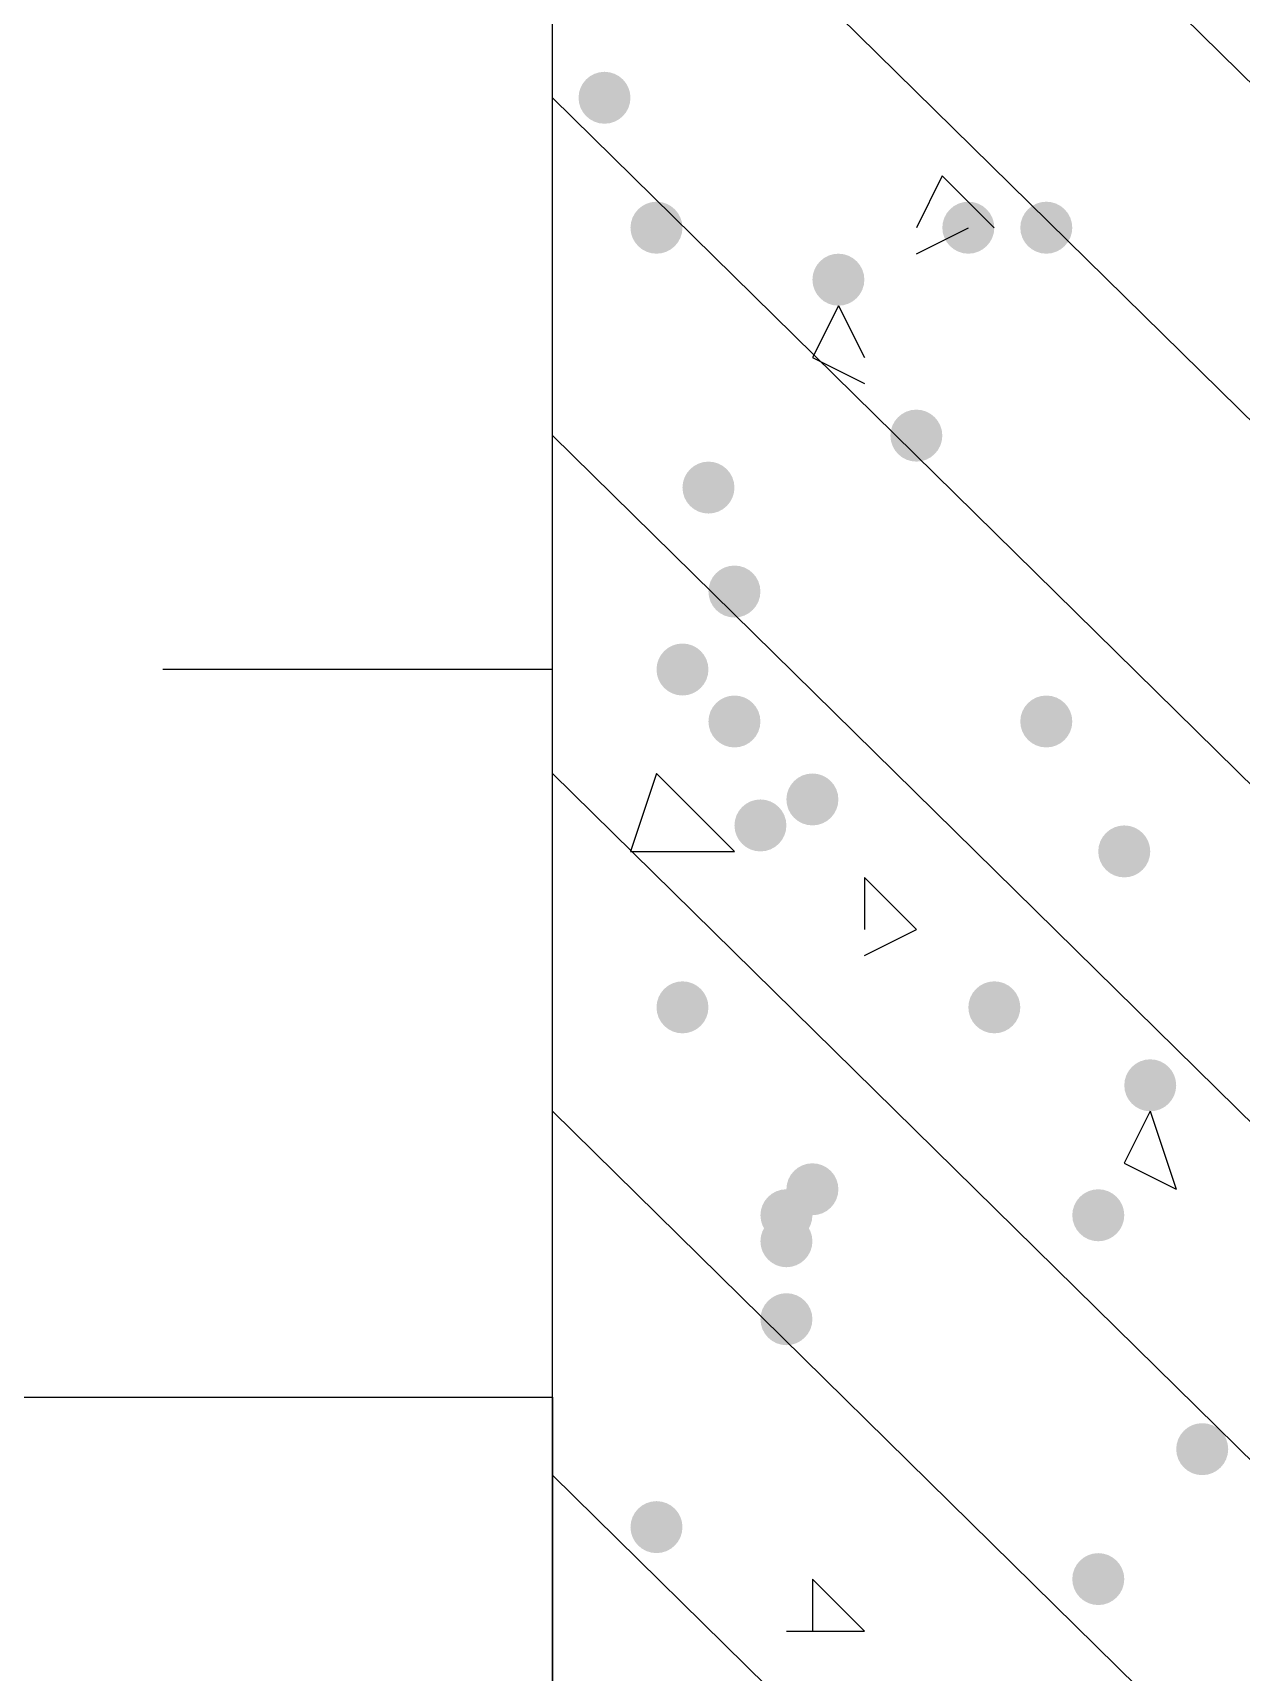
# Model space of a CAD drawing. Header units: inches. Extents: x 11 to 286, y 6 to 196.
# Drawn here: x 183.995 to 185.963, y 75.935 to 78.606 of the extents above; entities that cross this region are included whole.
import ezdxf

# ---------------------------------------------------------------- set-up
doc = ezdxf.new("R2010")
doc.units = ezdxf.units.IN
doc.header["$MEASUREMENT"] = 0
doc.layers.add('PDF_几何图形', color=7, linetype='Continuous')
doc.layers.add('PDF_实体填充', color=7, linetype='Continuous', true_color=0xffffff)

msp = doc.modelspace()

# ---------------------------------------------------------------- hatches: boundary and pattern name
at = {"layer": 'PDF_实体填充', "transparency": 33554559}
h = msp.add_hatch(color=7, dxfattribs=at)
edge = h.paths.add_edge_path(flags=0)
edge.add_spline(control_points=[(184.9684, 78.5001), (184.9684, 78.4768), (184.9494, 78.4578), (184.9261, 78.4578)], knot_values=[0, 0, 0, 0, 1, 1, 1, 1], degree=3, periodic=0)
edge.add_spline(control_points=[(184.9261, 78.4578), (184.9028, 78.4578), (184.8838, 78.4768), (184.8838, 78.5001)], knot_values=[0, 0, 0, 0, 1, 1, 1, 1], degree=3, periodic=0)
edge.add_line((184.8838, 78.5001), (184.8838, 78.5001))
edge.add_spline(control_points=[(184.8838, 78.5001), (184.8838, 78.5234), (184.9028, 78.5424), (184.9261, 78.5424)], knot_values=[0, 0, 0, 0, 1, 1, 1, 1], degree=3, periodic=0)
edge.add_spline(control_points=[(184.9261, 78.5424), (184.9494, 78.5424), (184.9684, 78.5234), (184.9684, 78.5001)], knot_values=[0, 0, 0, 0, 1, 1, 1, 1], degree=3, periodic=0)
edge.add_line((184.9684, 78.5001), (184.9684, 78.5001))
edge.add_line((184.9684, 78.5001), (184.9684, 78.5001))
h = msp.add_hatch(color=7, dxfattribs=at)
edge = h.paths.add_edge_path(flags=0)
edge.add_spline(control_points=[(185.0531, 78.2884), (185.0531, 78.2652), (185.0341, 78.2461), (185.0108, 78.2461)], knot_values=[0, 0, 0, 0, 1, 1, 1, 1], degree=3, periodic=0)
edge.add_spline(control_points=[(185.0108, 78.2461), (184.9875, 78.2461), (184.9684, 78.2652), (184.9684, 78.2884)], knot_values=[0, 0, 0, 0, 1, 1, 1, 1], degree=3, periodic=0)
edge.add_line((184.9684, 78.2884), (184.9684, 78.2884))
edge.add_spline(control_points=[(184.9684, 78.2884), (184.9684, 78.3117), (184.9875, 78.3308), (185.0108, 78.3308)], knot_values=[0, 0, 0, 0, 1, 1, 1, 1], degree=3, periodic=0)
edge.add_spline(control_points=[(185.0108, 78.3308), (185.0341, 78.3308), (185.0531, 78.3117), (185.0531, 78.2884)], knot_values=[0, 0, 0, 0, 1, 1, 1, 1], degree=3, periodic=0)
edge.add_line((185.0531, 78.2884), (185.0531, 78.2884))
edge.add_line((185.0531, 78.2884), (185.0531, 78.2884))
h = msp.add_hatch(color=7, dxfattribs=at)
edge = h.paths.add_edge_path(flags=0)
edge.add_spline(control_points=[(185.5611, 78.2884), (185.5611, 78.2652), (185.5421, 78.2461), (185.5188, 78.2461)], knot_values=[0, 0, 0, 0, 1, 1, 1, 1], degree=3, periodic=0)
edge.add_spline(control_points=[(185.5188, 78.2461), (185.4955, 78.2461), (185.4764, 78.2652), (185.4764, 78.2884)], knot_values=[0, 0, 0, 0, 1, 1, 1, 1], degree=3, periodic=0)
edge.add_line((185.4764, 78.2884), (185.4764, 78.2884))
edge.add_spline(control_points=[(185.4764, 78.2884), (185.4764, 78.3117), (185.4955, 78.3308), (185.5188, 78.3308)], knot_values=[0, 0, 0, 0, 1, 1, 1, 1], degree=3, periodic=0)
edge.add_spline(control_points=[(185.5188, 78.3308), (185.5421, 78.3308), (185.5611, 78.3117), (185.5611, 78.2884)], knot_values=[0, 0, 0, 0, 1, 1, 1, 1], degree=3, periodic=0)
edge.add_line((185.5611, 78.2884), (185.5611, 78.2884))
edge.add_line((185.5611, 78.2884), (185.5611, 78.2884))
h = msp.add_hatch(color=7, dxfattribs=at)
edge = h.paths.add_edge_path(flags=0)
edge.add_spline(control_points=[(185.6881, 78.2884), (185.6881, 78.2652), (185.6691, 78.2461), (185.6458, 78.2461)], knot_values=[0, 0, 0, 0, 1, 1, 1, 1], degree=3, periodic=0)
edge.add_spline(control_points=[(185.6458, 78.2461), (185.6225, 78.2461), (185.6034, 78.2652), (185.6034, 78.2884)], knot_values=[0, 0, 0, 0, 1, 1, 1, 1], degree=3, periodic=0)
edge.add_line((185.6034, 78.2884), (185.6034, 78.2884))
edge.add_spline(control_points=[(185.6034, 78.2884), (185.6034, 78.3117), (185.6225, 78.3308), (185.6458, 78.3308)], knot_values=[0, 0, 0, 0, 1, 1, 1, 1], degree=3, periodic=0)
edge.add_spline(control_points=[(185.6458, 78.3308), (185.6691, 78.3308), (185.6881, 78.3117), (185.6881, 78.2884)], knot_values=[0, 0, 0, 0, 1, 1, 1, 1], degree=3, periodic=0)
edge.add_line((185.6881, 78.2884), (185.6881, 78.2884))
edge.add_line((185.6881, 78.2884), (185.6881, 78.2884))
h = msp.add_hatch(color=7, dxfattribs=at)
edge = h.paths.add_edge_path(flags=0)
edge.add_spline(control_points=[(185.3494, 78.2038), (185.3494, 78.1805), (185.3304, 78.1614), (185.3071, 78.1614)], knot_values=[0, 0, 0, 0, 1, 1, 1, 1], degree=3, periodic=0)
edge.add_spline(control_points=[(185.3071, 78.1614), (185.2838, 78.1614), (185.2648, 78.1805), (185.2648, 78.2038)], knot_values=[0, 0, 0, 0, 1, 1, 1, 1], degree=3, periodic=0)
edge.add_line((185.2648, 78.2038), (185.2648, 78.2038))
edge.add_spline(control_points=[(185.2648, 78.2038), (185.2648, 78.2271), (185.2838, 78.2461), (185.3071, 78.2461)], knot_values=[0, 0, 0, 0, 1, 1, 1, 1], degree=3, periodic=0)
edge.add_spline(control_points=[(185.3071, 78.2461), (185.3304, 78.2461), (185.3494, 78.2271), (185.3494, 78.2038)], knot_values=[0, 0, 0, 0, 1, 1, 1, 1], degree=3, periodic=0)
edge.add_line((185.3494, 78.2038), (185.3494, 78.2038))
edge.add_line((185.3494, 78.2038), (185.3494, 78.2038))
h = msp.add_hatch(color=7, dxfattribs=at)
edge = h.paths.add_edge_path(flags=0)
edge.add_spline(control_points=[(185.4764, 77.9498), (185.4764, 77.9265), (185.4574, 77.9074), (185.4341, 77.9074)], knot_values=[0, 0, 0, 0, 1, 1, 1, 1], degree=3, periodic=0)
edge.add_spline(control_points=[(185.4341, 77.9074), (185.4108, 77.9074), (185.3918, 77.9265), (185.3918, 77.9498)], knot_values=[0, 0, 0, 0, 1, 1, 1, 1], degree=3, periodic=0)
edge.add_line((185.3918, 77.9498), (185.3918, 77.9498))
edge.add_spline(control_points=[(185.3918, 77.9498), (185.3918, 77.9731), (185.4108, 77.9921), (185.4341, 77.9921)], knot_values=[0, 0, 0, 0, 1, 1, 1, 1], degree=3, periodic=0)
edge.add_spline(control_points=[(185.4341, 77.9921), (185.4574, 77.9921), (185.4764, 77.9731), (185.4764, 77.9498)], knot_values=[0, 0, 0, 0, 1, 1, 1, 1], degree=3, periodic=0)
edge.add_line((185.4764, 77.9498), (185.4764, 77.9498))
edge.add_line((185.4764, 77.9498), (185.4764, 77.9498))
h = msp.add_hatch(color=7, dxfattribs=at)
edge = h.paths.add_edge_path(flags=0)
edge.add_spline(control_points=[(185.1378, 77.8651), (185.1378, 77.8418), (185.1187, 77.8228), (185.0954, 77.8228)], knot_values=[0, 0, 0, 0, 1, 1, 1, 1], degree=3, periodic=0)
edge.add_spline(control_points=[(185.0954, 77.8228), (185.0722, 77.8228), (185.0531, 77.8418), (185.0531, 77.8651)], knot_values=[0, 0, 0, 0, 1, 1, 1, 1], degree=3, periodic=0)
edge.add_line((185.0531, 77.8651), (185.0531, 77.8651))
edge.add_spline(control_points=[(185.0531, 77.8651), (185.0531, 77.8884), (185.0722, 77.9074), (185.0954, 77.9074)], knot_values=[0, 0, 0, 0, 1, 1, 1, 1], degree=3, periodic=0)
edge.add_spline(control_points=[(185.0954, 77.9074), (185.1187, 77.9074), (185.1378, 77.8884), (185.1378, 77.8651)], knot_values=[0, 0, 0, 0, 1, 1, 1, 1], degree=3, periodic=0)
edge.add_line((185.1378, 77.8651), (185.1378, 77.8651))
edge.add_line((185.1378, 77.8651), (185.1378, 77.8651))
h = msp.add_hatch(color=7, dxfattribs=at)
edge = h.paths.add_edge_path(flags=0)
edge.add_spline(control_points=[(185.1801, 77.6958), (185.1801, 77.6725), (185.1611, 77.6534), (185.1378, 77.6534)], knot_values=[0, 0, 0, 0, 1, 1, 1, 1], degree=3, periodic=0)
edge.add_spline(control_points=[(185.1378, 77.6534), (185.1145, 77.6534), (185.0954, 77.6725), (185.0954, 77.6958)], knot_values=[0, 0, 0, 0, 1, 1, 1, 1], degree=3, periodic=0)
edge.add_line((185.0954, 77.6958), (185.0954, 77.6958))
edge.add_spline(control_points=[(185.0954, 77.6958), (185.0954, 77.7191), (185.1145, 77.7381), (185.1378, 77.7381)], knot_values=[0, 0, 0, 0, 1, 1, 1, 1], degree=3, periodic=0)
edge.add_spline(control_points=[(185.1378, 77.7381), (185.1611, 77.7381), (185.1801, 77.7191), (185.1801, 77.6958)], knot_values=[0, 0, 0, 0, 1, 1, 1, 1], degree=3, periodic=0)
edge.add_line((185.1801, 77.6958), (185.1801, 77.6958))
edge.add_line((185.1801, 77.6958), (185.1801, 77.6958))
h = msp.add_hatch(color=7, dxfattribs=at)
edge = h.paths.add_edge_path(flags=0)
edge.add_spline(control_points=[(185.0954, 77.5688), (185.0954, 77.5455), (185.0764, 77.5264), (185.0531, 77.5264)], knot_values=[0, 0, 0, 0, 1, 1, 1, 1], degree=3, periodic=0)
edge.add_spline(control_points=[(185.0531, 77.5264), (185.0298, 77.5264), (185.0108, 77.5455), (185.0108, 77.5688)], knot_values=[0, 0, 0, 0, 1, 1, 1, 1], degree=3, periodic=0)
edge.add_line((185.0108, 77.5688), (185.0108, 77.5688))
edge.add_spline(control_points=[(185.0108, 77.5688), (185.0108, 77.5921), (185.0298, 77.6111), (185.0531, 77.6111)], knot_values=[0, 0, 0, 0, 1, 1, 1, 1], degree=3, periodic=0)
edge.add_spline(control_points=[(185.0531, 77.6111), (185.0764, 77.6111), (185.0954, 77.5921), (185.0954, 77.5688)], knot_values=[0, 0, 0, 0, 1, 1, 1, 1], degree=3, periodic=0)
edge.add_line((185.0954, 77.5688), (185.0954, 77.5688))
edge.add_line((185.0954, 77.5688), (185.0954, 77.5688))
h = msp.add_hatch(color=7, dxfattribs=at)
edge = h.paths.add_edge_path(flags=0)
edge.add_spline(control_points=[(185.1801, 77.4841), (185.1801, 77.4608), (185.1611, 77.4418), (185.1378, 77.4418)], knot_values=[0, 0, 0, 0, 1, 1, 1, 1], degree=3, periodic=0)
edge.add_spline(control_points=[(185.1378, 77.4418), (185.1145, 77.4418), (185.0954, 77.4608), (185.0954, 77.4841)], knot_values=[0, 0, 0, 0, 1, 1, 1, 1], degree=3, periodic=0)
edge.add_line((185.0954, 77.4841), (185.0954, 77.4841))
edge.add_spline(control_points=[(185.0954, 77.4841), (185.0954, 77.5074), (185.1145, 77.5264), (185.1378, 77.5264)], knot_values=[0, 0, 0, 0, 1, 1, 1, 1], degree=3, periodic=0)
edge.add_spline(control_points=[(185.1378, 77.5264), (185.1611, 77.5264), (185.1801, 77.5074), (185.1801, 77.4841)], knot_values=[0, 0, 0, 0, 1, 1, 1, 1], degree=3, periodic=0)
edge.add_line((185.1801, 77.4841), (185.1801, 77.4841))
edge.add_line((185.1801, 77.4841), (185.1801, 77.4841))
h = msp.add_hatch(color=7, dxfattribs=at)
edge = h.paths.add_edge_path(flags=0)
edge.add_spline(control_points=[(185.6881, 77.4841), (185.6881, 77.4608), (185.6691, 77.4418), (185.6458, 77.4418)], knot_values=[0, 0, 0, 0, 1, 1, 1, 1], degree=3, periodic=0)
edge.add_spline(control_points=[(185.6458, 77.4418), (185.6225, 77.4418), (185.6034, 77.4608), (185.6034, 77.4841)], knot_values=[0, 0, 0, 0, 1, 1, 1, 1], degree=3, periodic=0)
edge.add_line((185.6034, 77.4841), (185.6034, 77.4841))
edge.add_spline(control_points=[(185.6034, 77.4841), (185.6034, 77.5074), (185.6225, 77.5264), (185.6458, 77.5264)], knot_values=[0, 0, 0, 0, 1, 1, 1, 1], degree=3, periodic=0)
edge.add_spline(control_points=[(185.6458, 77.5264), (185.6691, 77.5264), (185.6881, 77.5074), (185.6881, 77.4841)], knot_values=[0, 0, 0, 0, 1, 1, 1, 1], degree=3, periodic=0)
edge.add_line((185.6881, 77.4841), (185.6881, 77.4841))
edge.add_line((185.6881, 77.4841), (185.6881, 77.4841))
h = msp.add_hatch(color=7, dxfattribs=at)
edge = h.paths.add_edge_path(flags=0)
edge.add_spline(control_points=[(185.3071, 77.3571), (185.3071, 77.3338), (185.2881, 77.3148), (185.2648, 77.3148)], knot_values=[0, 0, 0, 0, 1, 1, 1, 1], degree=3, periodic=0)
edge.add_spline(control_points=[(185.2648, 77.3148), (185.2415, 77.3148), (185.2224, 77.3338), (185.2224, 77.3571)], knot_values=[0, 0, 0, 0, 1, 1, 1, 1], degree=3, periodic=0)
edge.add_line((185.2224, 77.3571), (185.2224, 77.3571))
edge.add_spline(control_points=[(185.2224, 77.3571), (185.2224, 77.3804), (185.2415, 77.3994), (185.2648, 77.3994)], knot_values=[0, 0, 0, 0, 1, 1, 1, 1], degree=3, periodic=0)
edge.add_spline(control_points=[(185.2648, 77.3994), (185.2881, 77.3994), (185.3071, 77.3804), (185.3071, 77.3571)], knot_values=[0, 0, 0, 0, 1, 1, 1, 1], degree=3, periodic=0)
edge.add_line((185.3071, 77.3571), (185.3071, 77.3571))
edge.add_line((185.3071, 77.3571), (185.3071, 77.3571))
h = msp.add_hatch(color=7, dxfattribs=at)
edge = h.paths.add_edge_path(flags=0)
edge.add_spline(control_points=[(185.2224, 77.3148), (185.2224, 77.2915), (185.2034, 77.2724), (185.1801, 77.2724)], knot_values=[0, 0, 0, 0, 1, 1, 1, 1], degree=3, periodic=0)
edge.add_spline(control_points=[(185.1801, 77.2724), (185.1568, 77.2724), (185.1378, 77.2915), (185.1378, 77.3148)], knot_values=[0, 0, 0, 0, 1, 1, 1, 1], degree=3, periodic=0)
edge.add_line((185.1378, 77.3148), (185.1378, 77.3148))
edge.add_spline(control_points=[(185.1378, 77.3148), (185.1378, 77.3381), (185.1568, 77.3571), (185.1801, 77.3571)], knot_values=[0, 0, 0, 0, 1, 1, 1, 1], degree=3, periodic=0)
edge.add_spline(control_points=[(185.1801, 77.3571), (185.2034, 77.3571), (185.2224, 77.3381), (185.2224, 77.3148)], knot_values=[0, 0, 0, 0, 1, 1, 1, 1], degree=3, periodic=0)
edge.add_line((185.2224, 77.3148), (185.2224, 77.3148))
edge.add_line((185.2224, 77.3148), (185.2224, 77.3148))
h = msp.add_hatch(color=7, dxfattribs=at)
edge = h.paths.add_edge_path(flags=0)
edge.add_spline(control_points=[(185.8151, 77.2724), (185.8151, 77.2492), (185.7961, 77.2301), (185.7728, 77.2301)], knot_values=[0, 0, 0, 0, 1, 1, 1, 1], degree=3, periodic=0)
edge.add_spline(control_points=[(185.7728, 77.2301), (185.7495, 77.2301), (185.7304, 77.2492), (185.7304, 77.2724)], knot_values=[0, 0, 0, 0, 1, 1, 1, 1], degree=3, periodic=0)
edge.add_line((185.7304, 77.2724), (185.7304, 77.2724))
edge.add_spline(control_points=[(185.7304, 77.2724), (185.7304, 77.2957), (185.7495, 77.3148), (185.7728, 77.3148)], knot_values=[0, 0, 0, 0, 1, 1, 1, 1], degree=3, periodic=0)
edge.add_spline(control_points=[(185.7728, 77.3148), (185.7961, 77.3148), (185.8151, 77.2957), (185.8151, 77.2724)], knot_values=[0, 0, 0, 0, 1, 1, 1, 1], degree=3, periodic=0)
edge.add_line((185.8151, 77.2724), (185.8151, 77.2724))
edge.add_line((185.8151, 77.2724), (185.8151, 77.2724))
h = msp.add_hatch(color=7, dxfattribs=at)
edge = h.paths.add_edge_path(flags=0)
edge.add_spline(control_points=[(185.0954, 77.0184), (185.0954, 76.9952), (185.0764, 76.9761), (185.0531, 76.9761)], knot_values=[0, 0, 0, 0, 1, 1, 1, 1], degree=3, periodic=0)
edge.add_spline(control_points=[(185.0531, 76.9761), (185.0298, 76.9761), (185.0108, 76.9952), (185.0108, 77.0184)], knot_values=[0, 0, 0, 0, 1, 1, 1, 1], degree=3, periodic=0)
edge.add_line((185.0108, 77.0184), (185.0108, 77.0184))
edge.add_spline(control_points=[(185.0108, 77.0184), (185.0108, 77.0417), (185.0298, 77.0608), (185.0531, 77.0608)], knot_values=[0, 0, 0, 0, 1, 1, 1, 1], degree=3, periodic=0)
edge.add_spline(control_points=[(185.0531, 77.0608), (185.0764, 77.0608), (185.0954, 77.0417), (185.0954, 77.0184)], knot_values=[0, 0, 0, 0, 1, 1, 1, 1], degree=3, periodic=0)
edge.add_line((185.0954, 77.0184), (185.0954, 77.0184))
edge.add_line((185.0954, 77.0184), (185.0954, 77.0184))
h = msp.add_hatch(color=7, dxfattribs=at)
edge = h.paths.add_edge_path(flags=0)
edge.add_spline(control_points=[(185.6034, 77.0184), (185.6034, 76.9952), (185.5844, 76.9761), (185.5611, 76.9761)], knot_values=[0, 0, 0, 0, 1, 1, 1, 1], degree=3, periodic=0)
edge.add_spline(control_points=[(185.5611, 76.9761), (185.5378, 76.9761), (185.5188, 76.9952), (185.5188, 77.0184)], knot_values=[0, 0, 0, 0, 1, 1, 1, 1], degree=3, periodic=0)
edge.add_line((185.5188, 77.0184), (185.5188, 77.0184))
edge.add_spline(control_points=[(185.5188, 77.0184), (185.5188, 77.0417), (185.5378, 77.0608), (185.5611, 77.0608)], knot_values=[0, 0, 0, 0, 1, 1, 1, 1], degree=3, periodic=0)
edge.add_spline(control_points=[(185.5611, 77.0608), (185.5844, 77.0608), (185.6034, 77.0417), (185.6034, 77.0184)], knot_values=[0, 0, 0, 0, 1, 1, 1, 1], degree=3, periodic=0)
edge.add_line((185.6034, 77.0184), (185.6034, 77.0184))
edge.add_line((185.6034, 77.0184), (185.6034, 77.0184))
h = msp.add_hatch(color=7, dxfattribs=at)
edge = h.paths.add_edge_path(flags=0)
edge.add_spline(control_points=[(185.8574, 76.8914), (185.8574, 76.8682), (185.8384, 76.8491), (185.8151, 76.8491)], knot_values=[0, 0, 0, 0, 1, 1, 1, 1], degree=3, periodic=0)
edge.add_spline(control_points=[(185.8151, 76.8491), (185.7918, 76.8491), (185.7728, 76.8682), (185.7728, 76.8914)], knot_values=[0, 0, 0, 0, 1, 1, 1, 1], degree=3, periodic=0)
edge.add_line((185.7728, 76.8914), (185.7728, 76.8914))
edge.add_spline(control_points=[(185.7728, 76.8914), (185.7728, 76.9147), (185.7918, 76.9338), (185.8151, 76.9338)], knot_values=[0, 0, 0, 0, 1, 1, 1, 1], degree=3, periodic=0)
edge.add_spline(control_points=[(185.8151, 76.9338), (185.8384, 76.9338), (185.8574, 76.9147), (185.8574, 76.8914)], knot_values=[0, 0, 0, 0, 1, 1, 1, 1], degree=3, periodic=0)
edge.add_line((185.8574, 76.8914), (185.8574, 76.8914))
edge.add_line((185.8574, 76.8914), (185.8574, 76.8914))
h = msp.add_hatch(color=7, dxfattribs=at)
edge = h.paths.add_edge_path(flags=0)
edge.add_spline(control_points=[(185.3071, 76.7221), (185.3071, 76.6988), (185.2881, 76.6798), (185.2648, 76.6798)], knot_values=[0, 0, 0, 0, 1, 1, 1, 1], degree=3, periodic=0)
edge.add_spline(control_points=[(185.2648, 76.6798), (185.2415, 76.6798), (185.2224, 76.6988), (185.2224, 76.7221)], knot_values=[0, 0, 0, 0, 1, 1, 1, 1], degree=3, periodic=0)
edge.add_line((185.2224, 76.7221), (185.2224, 76.7221))
edge.add_spline(control_points=[(185.2224, 76.7221), (185.2224, 76.7454), (185.2415, 76.7644), (185.2648, 76.7644)], knot_values=[0, 0, 0, 0, 1, 1, 1, 1], degree=3, periodic=0)
edge.add_spline(control_points=[(185.2648, 76.7644), (185.2881, 76.7644), (185.3071, 76.7454), (185.3071, 76.7221)], knot_values=[0, 0, 0, 0, 1, 1, 1, 1], degree=3, periodic=0)
edge.add_line((185.3071, 76.7221), (185.3071, 76.7221))
edge.add_line((185.3071, 76.7221), (185.3071, 76.7221))
h = msp.add_hatch(color=7, dxfattribs=at)
edge = h.paths.add_edge_path(flags=0)
edge.add_spline(control_points=[(185.2648, 76.6798), (185.2648, 76.6565), (185.2457, 76.6374), (185.2224, 76.6374)], knot_values=[0, 0, 0, 0, 1, 1, 1, 1], degree=3, periodic=0)
edge.add_spline(control_points=[(185.2224, 76.6374), (185.1992, 76.6374), (185.1801, 76.6565), (185.1801, 76.6798)], knot_values=[0, 0, 0, 0, 1, 1, 1, 1], degree=3, periodic=0)
edge.add_line((185.1801, 76.6798), (185.1801, 76.6798))
edge.add_spline(control_points=[(185.1801, 76.6798), (185.1801, 76.7031), (185.1992, 76.7221), (185.2224, 76.7221)], knot_values=[0, 0, 0, 0, 1, 1, 1, 1], degree=3, periodic=0)
edge.add_spline(control_points=[(185.2224, 76.7221), (185.2457, 76.7221), (185.2648, 76.7031), (185.2648, 76.6798)], knot_values=[0, 0, 0, 0, 1, 1, 1, 1], degree=3, periodic=0)
edge.add_line((185.2648, 76.6798), (185.2648, 76.6798))
edge.add_line((185.2648, 76.6798), (185.2648, 76.6798))
h = msp.add_hatch(color=7, dxfattribs=at)
edge = h.paths.add_edge_path(flags=0)
edge.add_spline(control_points=[(185.7728, 76.6798), (185.7728, 76.6565), (185.7537, 76.6374), (185.7304, 76.6374)], knot_values=[0, 0, 0, 0, 1, 1, 1, 1], degree=3, periodic=0)
edge.add_spline(control_points=[(185.7304, 76.6374), (185.7072, 76.6374), (185.6881, 76.6565), (185.6881, 76.6798)], knot_values=[0, 0, 0, 0, 1, 1, 1, 1], degree=3, periodic=0)
edge.add_line((185.6881, 76.6798), (185.6881, 76.6798))
edge.add_spline(control_points=[(185.6881, 76.6798), (185.6881, 76.7031), (185.7072, 76.7221), (185.7304, 76.7221)], knot_values=[0, 0, 0, 0, 1, 1, 1, 1], degree=3, periodic=0)
edge.add_spline(control_points=[(185.7304, 76.7221), (185.7537, 76.7221), (185.7728, 76.7031), (185.7728, 76.6798)], knot_values=[0, 0, 0, 0, 1, 1, 1, 1], degree=3, periodic=0)
edge.add_line((185.7728, 76.6798), (185.7728, 76.6798))
edge.add_line((185.7728, 76.6798), (185.7728, 76.6798))
h = msp.add_hatch(color=7, dxfattribs=at)
edge = h.paths.add_edge_path(flags=0)
edge.add_spline(control_points=[(185.2648, 76.6374), (185.2648, 76.6142), (185.2457, 76.5951), (185.2224, 76.5951)], knot_values=[0, 0, 0, 0, 1, 1, 1, 1], degree=3, periodic=0)
edge.add_spline(control_points=[(185.2224, 76.5951), (185.1992, 76.5951), (185.1801, 76.6142), (185.1801, 76.6374)], knot_values=[0, 0, 0, 0, 1, 1, 1, 1], degree=3, periodic=0)
edge.add_line((185.1801, 76.6374), (185.1801, 76.6374))
edge.add_spline(control_points=[(185.1801, 76.6374), (185.1801, 76.6607), (185.1992, 76.6798), (185.2224, 76.6798)], knot_values=[0, 0, 0, 0, 1, 1, 1, 1], degree=3, periodic=0)
edge.add_spline(control_points=[(185.2224, 76.6798), (185.2457, 76.6798), (185.2648, 76.6607), (185.2648, 76.6374)], knot_values=[0, 0, 0, 0, 1, 1, 1, 1], degree=3, periodic=0)
edge.add_line((185.2648, 76.6374), (185.2648, 76.6374))
edge.add_line((185.2648, 76.6374), (185.2648, 76.6374))
h = msp.add_hatch(color=7, dxfattribs=at)
edge = h.paths.add_edge_path(flags=0)
edge.add_spline(control_points=[(185.2648, 76.5104), (185.2648, 76.4872), (185.2457, 76.4681), (185.2224, 76.4681)], knot_values=[0, 0, 0, 0, 1, 1, 1, 1], degree=3, periodic=0)
edge.add_spline(control_points=[(185.2224, 76.4681), (185.1992, 76.4681), (185.1801, 76.4872), (185.1801, 76.5104)], knot_values=[0, 0, 0, 0, 1, 1, 1, 1], degree=3, periodic=0)
edge.add_line((185.1801, 76.5104), (185.1801, 76.5104))
edge.add_spline(control_points=[(185.1801, 76.5104), (185.1801, 76.5337), (185.1992, 76.5528), (185.2224, 76.5528)], knot_values=[0, 0, 0, 0, 1, 1, 1, 1], degree=3, periodic=0)
edge.add_spline(control_points=[(185.2224, 76.5528), (185.2457, 76.5528), (185.2648, 76.5337), (185.2648, 76.5104)], knot_values=[0, 0, 0, 0, 1, 1, 1, 1], degree=3, periodic=0)
edge.add_line((185.2648, 76.5104), (185.2648, 76.5104))
edge.add_line((185.2648, 76.5104), (185.2648, 76.5104))
h = msp.add_hatch(color=7, dxfattribs=at)
edge = h.paths.add_edge_path(flags=0)
edge.add_spline(control_points=[(185.9421, 76.2988), (185.9421, 76.2755), (185.9231, 76.2564), (185.8998, 76.2564)], knot_values=[0, 0, 0, 0, 1, 1, 1, 1], degree=3, periodic=0)
edge.add_spline(control_points=[(185.8998, 76.2564), (185.8765, 76.2564), (185.8574, 76.2755), (185.8574, 76.2988)], knot_values=[0, 0, 0, 0, 1, 1, 1, 1], degree=3, periodic=0)
edge.add_line((185.8574, 76.2988), (185.8574, 76.2988))
edge.add_spline(control_points=[(185.8574, 76.2988), (185.8574, 76.3221), (185.8765, 76.3411), (185.8998, 76.3411)], knot_values=[0, 0, 0, 0, 1, 1, 1, 1], degree=3, periodic=0)
edge.add_spline(control_points=[(185.8998, 76.3411), (185.9231, 76.3411), (185.9421, 76.3221), (185.9421, 76.2988)], knot_values=[0, 0, 0, 0, 1, 1, 1, 1], degree=3, periodic=0)
edge.add_line((185.9421, 76.2988), (185.9421, 76.2988))
edge.add_line((185.9421, 76.2988), (185.9421, 76.2988))
h = msp.add_hatch(color=7, dxfattribs=at)
edge = h.paths.add_edge_path(flags=0)
edge.add_spline(control_points=[(185.0531, 76.1718), (185.0531, 76.1485), (185.0341, 76.1294), (185.0108, 76.1294)], knot_values=[0, 0, 0, 0, 1, 1, 1, 1], degree=3, periodic=0)
edge.add_spline(control_points=[(185.0108, 76.1294), (184.9875, 76.1294), (184.9684, 76.1485), (184.9684, 76.1718)], knot_values=[0, 0, 0, 0, 1, 1, 1, 1], degree=3, periodic=0)
edge.add_line((184.9684, 76.1718), (184.9684, 76.1718))
edge.add_spline(control_points=[(184.9684, 76.1718), (184.9684, 76.1951), (184.9875, 76.2141), (185.0108, 76.2141)], knot_values=[0, 0, 0, 0, 1, 1, 1, 1], degree=3, periodic=0)
edge.add_spline(control_points=[(185.0108, 76.2141), (185.0341, 76.2141), (185.0531, 76.1951), (185.0531, 76.1718)], knot_values=[0, 0, 0, 0, 1, 1, 1, 1], degree=3, periodic=0)
edge.add_line((185.0531, 76.1718), (185.0531, 76.1718))
edge.add_line((185.0531, 76.1718), (185.0531, 76.1718))
h = msp.add_hatch(color=7, dxfattribs=at)
edge = h.paths.add_edge_path(flags=0)
edge.add_spline(control_points=[(185.7728, 76.0871), (185.7728, 76.0638), (185.7537, 76.0448), (185.7304, 76.0448)], knot_values=[0, 0, 0, 0, 1, 1, 1, 1], degree=3, periodic=0)
edge.add_spline(control_points=[(185.7304, 76.0448), (185.7072, 76.0448), (185.6881, 76.0638), (185.6881, 76.0871)], knot_values=[0, 0, 0, 0, 1, 1, 1, 1], degree=3, periodic=0)
edge.add_line((185.6881, 76.0871), (185.6881, 76.0871))
edge.add_spline(control_points=[(185.6881, 76.0871), (185.6881, 76.1104), (185.7072, 76.1294), (185.7304, 76.1294)], knot_values=[0, 0, 0, 0, 1, 1, 1, 1], degree=3, periodic=0)
edge.add_spline(control_points=[(185.7304, 76.1294), (185.7537, 76.1294), (185.7728, 76.1104), (185.7728, 76.0871)], knot_values=[0, 0, 0, 0, 1, 1, 1, 1], degree=3, periodic=0)
edge.add_line((185.7728, 76.0871), (185.7728, 76.0871))
edge.add_line((185.7728, 76.0871), (185.7728, 76.0871))

# ---------------------------------------------------------------- linework, layer by layer
at = {"layer": 'PDF_几何图形'}
for p, q in [((184.8414, 70.5414), (184.8414, 107.3291)), ((184.8414, 79.6431), (187.4238, 77.1031)), ((184.8414, 79.0928), (187.4238, 76.5528)), ((184.8414, 78.5001), (187.4238, 75.9601)), ((185.4764, 78.3731), (185.4341, 78.2884)), ((185.4764, 78.3731), (185.5611, 78.2884)), ((185.4341, 78.2461), (185.5188, 78.2884)), ((185.3071, 78.1614), (185.2648, 78.0768)), ((185.3071, 78.1614), (185.3494, 78.0768)), ((185.2648, 78.0768), (185.3494, 78.0344)), ((184.8414, 77.9498), (187.4238, 75.4098)), ((184.8414, 77.5688), (184.2064, 77.5688)), ((184.8414, 77.3994), (187.4238, 74.8594)), ((185.0108, 77.3994), (184.9684, 77.2724)), ((185.0108, 77.3994), (185.1378, 77.2724)), ((184.9684, 77.2724), (185.1378, 77.2724)), ((185.3494, 77.2301), (185.4341, 77.1454)), ((185.3494, 77.2301), (185.3494, 77.1454)), ((185.3494, 77.1031), (185.4341, 77.1454)), ((184.8414, 76.8491), (187.4238, 74.3091)), ((185.8151, 76.8491), (185.7728, 76.7644)), ((185.8151, 76.8491), (185.8574, 76.7221)), ((185.7728, 76.7644), (185.8574, 76.7221)), ((184.8414, 76.2564), (187.4238, 73.7164)), ((185.2648, 76.0871), (185.3494, 76.0024)), ((185.2648, 76.0871), (185.2648, 76.0024)), ((185.2224, 76.0024), (185.3494, 76.0024))]:
    msp.add_line(p, q, dxfattribs=at)
msp.add_lwpolyline([(184.8414, 76.3834), (184.8414, 70.5414), (182.0898, 70.5414), (182.0898, 76.3834)], close=True, dxfattribs=at)

doc.saveas('drawing.dxf')
